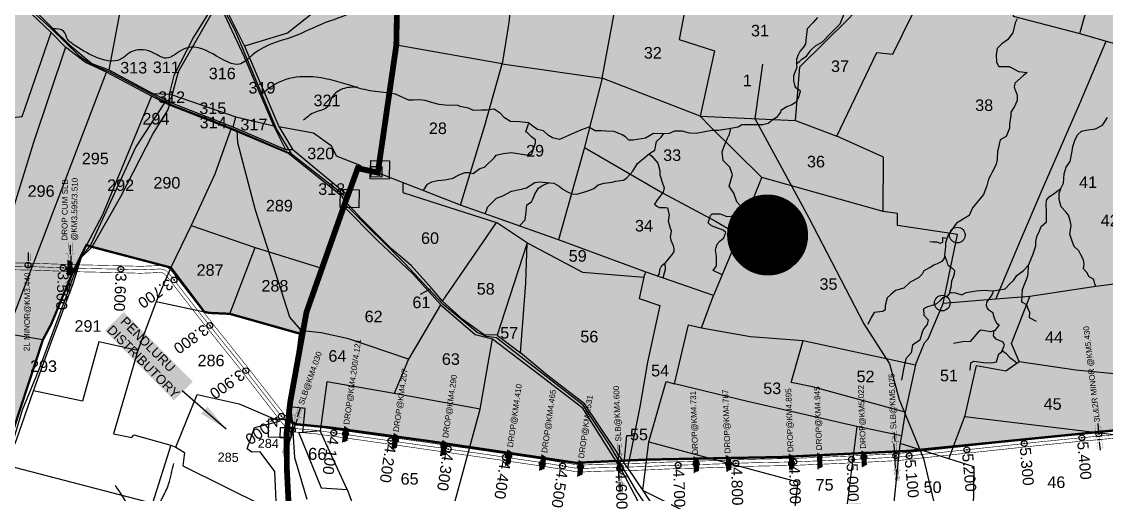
# Model space of a CAD drawing. Header units: inches. Extents: x 204181 to 273365, y 1587708 to 1600456.
# Drawn here: x 209402 to 211277, y 1596483 to 1597300 of the extents above; entities that cross this region are included whole.
import ezdxf
from ezdxf.enums import TextEntityAlignment as Align

# ---------------------------------------------------------------- set-up
doc = ezdxf.new("R2010")
doc.units = ezdxf.units.IN
doc.header["$LTSCALE"] = 15
doc.header["$MEASUREMENT"] = 0
doc.header["$PDMODE"] = 32
doc.header["$PDSIZE"] = 10
doc.linetypes.add('ACAD_ISO02W100', pattern=[15, 12, -3])
doc.linetypes.add('HIDDEN2', pattern=[0.1875, 0.125, -0.0625])
for name, color, linetype in [('BOUNDRY STONES', 240, 'Continuous'), ('CANAL1', 7, 'Continuous'), ('CSMark', 72, 'Continuous'), ('PLOT NOS', 7, 'Continuous'), ('PLOTS', 7, 'Continuous'), ('PLOTS NO', 7, 'Continuous'), ('RE REMARKS', 7, 'Continuous'), ('ROADS', 1, 'Continuous'), ('STREAMS', 4, 'Continuous'), ('STRUCTURE', 5, 'Continuous'), ('text2', 7, 'Continuous'), ('VILLAGE BOUNDRY', 5, 'Continuous'), ('WUA-16', 3, 'Continuous')]:
    doc.layers.add(name, color=color, linetype=linetype)
doc.styles.get("Standard").update_dxf_attribs({"font": 'arial.ttf'})
doc.dimstyles.get("Standard").update_dxf_attribs({"dimtxt": 0.18, "dimasz": 0.18, "dimexe": 0.18, "dimexo": 0.0625, "dimgap": 0.09, "dimtad": 0, "dimtih": 1, "dimtoh": 1, "dimdec": 4, "dimzin": 0, "dimdsep": 46, "dimtxsty": 'Standard', "dimcen": 0.09, "dimadec": 0, "dimazin": 0, "dimtfac": 1, "dimtdec": 4, "dimtofl": 0, "dimtmove": 0, "dimatfit": 3, "dimfxl": 1, "dimtolj": 1, "dimtzin": 0, "dimarcsym": 0})

# ---------------------------------------------------------------- blocks, each defined once
blk = doc.blocks.new('DROP')
h = blk.add_hatch()
h.set_pattern_fill('ANSI31', color=1, scale=10, angle=45)
h.set_pattern_definition([(90, (-324.4107, -25.7687), (-1.25, 0), [])])
h.paths.add_polyline_path([(-9.9, -4.3), (-13.8, 4.1), (13.8, 4.1), (10.2, -4.3)])
at = {"layer": 'STRUCTURE', "color": 5, "const_width": 0.49}
blk.add_lwpolyline([(-9.9, -4.3), (-13.8, 4.1), (13.8, 4.1), (10.2, -4.3), (-9.9, -4.3)], dxfattribs=at)
at = {"layer": 'STRUCTURE', "color": 5}
blk.add_circle((0, 0), 1.33, dxfattribs=at)
blk = doc.blocks.new('1INLET')
at = {"layer": 'STRUCTURE', "color": 190}
for points, const_width in [([(9.4, 10.1), (9.4, 7.3), (5.2, 4.5), (0, 4.5), (0, 4.5), (0, 4.5), (-5.2, 4.5), (-9.4, 7.3), (-9.4, 10.1)], 0.35), ([(0, -4.5), (0, 4.5)], 1.75), ([(7.3, 5.9), (22.7, 5.9)], 0.35), ([(-9.4, -10.1), (-9.4, -7.3), (-5.2, -4.5), (0, -4.5), (5.2, -4.5), (9.4, -7.3), (9.4, -10.1)], 0.35), ([(7.3, -5.9), (22.7, -5.9)], 0.35)]:
    blk.add_lwpolyline(points, dxfattribs=dict(at, const_width=const_width))
at = {"layer": 'STRUCTURE', "color": 0}
blk.add_circle((0, 0), 1.31, dxfattribs=at)
blk.add_leader([(26, 0.1), (5.6, 0)], dimstyle='Standard', override={"dimasz": 8, "dimgap": 0.09, "dimtad": 0}, dxfattribs=at)
blk = doc.blocks.new('1SLB')
at = {"layer": 'STRUCTURE'}
h = blk.add_hatch(dxfattribs=at)
h.set_pattern_fill('DOTS', color=6, scale=14, angle=320.3722, style=0)
h.set_pattern_definition([(320.372247934, (-538945.0768, -1194857.3203), (0.89503691186, 0.39489261377), [0, -0.875])])
h.paths.add_polyline_path([(-43.8, 3.5), (-43.8, -3.5), (-23.1, -3.5), (-21, -2.1), (21, -2.1), (23.1, -3.5), (43.8, -3.5), (43.8, 3.5), (23.1, 3.5), (21, 2.1), (-21, 2.1), (-23.1, 3.5)])
at = {"layer": 'STRUCTURE', "color": 6, "linetype": 'ACAD_ISO02W100', "ltscale": 0.5, "const_width": 0.35}
for points in [[(-43.8, 3.5), (-23.1, 3.5)], [(23.1, 3.5), (43.8, 3.5)], [(-43.8, -3.5), (-23.1, -3.5)], [(23.1, -3.5), (43.8, -3.5)]]:
    blk.add_lwpolyline(points, dxfattribs=at)
at = {"layer": 'STRUCTURE', "color": 6, "const_width": 0.44}
for points in [[(-25.2, 7.7), (-25.2, 4.9), (-21, 2.1), (21, 2.1), (25.2, 4.9), (25.2, 7.7)], [(-25.2, -7.7), (-25.2, -4.9), (-21, -2.1), (21, -2.1), (25.2, -4.9), (25.2, -7.7)]]:
    blk.add_lwpolyline(points, dxfattribs=at)
at = {"layer": 'STRUCTURE', "color": 6}
blk.add_lwpolyline([(-21, -2.1), (21, -2.1)], dxfattribs=at)
blk.add_lwpolyline([(-21, -2.1), (21, -2.1)], dxfattribs=at)
at = {"layer": 'STRUCTURE', "color": 0}
blk.add_circle((0, 0), 0.871, dxfattribs=at)
for points in [[(-40.8, 0), (-24.8, 0)], [(39.6, -0.2), (23.5, -0.2)]]:
    blk.add_leader(points, dimstyle='Standard', override={"dimasz": 10, "dimgap": 0.09, "dimtad": 0}, dxfattribs=at)
blk = doc.blocks.new('TTT')
at = {"layer": 'STRUCTURE', "color": 5, "insert": (209578.5, 1596795.6), "char_height": 16, "width": 166.392, "attachment_point": 1, "rotation": 314.7328, "bg_fill": 1, "box_fill_scale": 1.1, "bg_fill_color": 7, "bg_fill_true_color": 16777215, "bg_fill_transparency": 0}
blk.add_mtext('{\\C1; PENDLURU \\PDISTRIBUTORY}', dxfattribs=at)
at = {"layer": 'RE REMARKS', "color": 1}
blk.add_leader([(209755.6, 1596595.2), (209679.4, 1596661.7)], dimstyle='Standard', override={"dimasz": 50}, dxfattribs=at)

msp = doc.modelspace()

# ---------------------------------------------------------------- hatches: boundary and pattern name
at = {"layer": 'PLOTS NO'}
h = msp.add_hatch(color=2, dxfattribs=at)
h.dxf.hatch_style = 1
h.paths.add_polyline_path([(208400.2, 1597264.3), (208469.5, 1597474.9), (208606.7, 1597990.9), (208611, 1598017.2), (208658.7, 1598006.6), (208679.2, 1598001), (208719.2, 1597992.9), (208739.9, 1597987.2), (208759, 1597984), (208763.5, 1598005.1), (208797.6, 1597999.4), (208804.6, 1598007.5), (208975.7, 1597994), (208995.2, 1597985.6), (209006, 1597982.2), (209063.6, 1597947.9), (209113.2, 1597930.2), (209141.7, 1597918.9), (209170.2, 1597919.9), (209168.5, 1597910.3), (209240.9, 1597884), (209312.9, 1597863.9), (209373.3, 1597843.9), (209441.3, 1597841.5), (209467.7, 1597852.6), (209477.3, 1597875.5), (209513.1, 1597876.6), (209519.5, 1597878.1), (209680.4, 1597901.3), (209757.3, 1597914.9), (209814.3, 1597933.5), (209987.8, 1597960.6), (209991.8, 1597959.8), (210023.5, 1597957.8), (210090.7, 1597926.5), (210074, 1597723.5), (210054.5, 1597532), (210051.9, 1597384.2), (210049.7, 1597259.5), (210017.7, 1597038.7), (209983.1, 1597046.5), (209960.7, 1596978.3), (209894.4, 1596797.7), (209883.1, 1596760.4), (209761.7, 1596794.7), (209726, 1596796.3), (209717.6, 1596798.1), (209660, 1596874.6), (209523.8, 1596910.4), (209513.8, 1596913.4), (209489.2, 1596863.8), (209453.2, 1596777.1), (209438.8, 1596750.1), (209382.9, 1596579.8), (209214.5, 1596624.6), (209171.2, 1596618.2), (209172, 1596649.5), (209054.1, 1596677.7), (209056.5, 1596804.9), (209130.2, 1596776.1), (209141.2, 1596792.4), (209201, 1596780.5), (209235.1, 1596969.9), (209267.7, 1597121.5), (209249.2, 1597124.8), (209126.2, 1597141.7), (209108.2, 1597121.8), (209043.9, 1597136.4), (208975.1, 1597148.6), (208921.6, 1597143.9), (208881.5, 1597142), (208843.5, 1597140.2), (208736.4, 1597137.2), (208731.6, 1597138.8), (208662, 1597182.2), (208564.3, 1597241.5)])
at = {"layer": 'PLOTS NO', "true_color": 0x58ba48}
h = msp.add_hatch(dxfattribs=at)
h.set_pattern_fill('ANSI31', color=85)
h.set_pattern_definition([(45, (0, 0), (-0.088388347648, 0.088388347648), [])])
h.paths.add_polyline_path([(209864.9, 1596619.8), (209883.1, 1596760.4), (209983.1, 1597046.5), (210017.7, 1597038.7), (210049.7, 1597259.5), (210054.5, 1597532), (210089.7, 1597914.4), (210138.3, 1597880.8), (210262.9, 1597848.9), (210332.6, 1597768.9), (210345.5, 1597710.4), (210384, 1597644.1), (210477.2, 1597529.1), (210528, 1597465.5), (210848, 1597322.6), (210959, 1597347.6), (211062.2, 1597387.8), (211123.4, 1597376.5), (211253.6, 1597359.4), (211277, 1597407.9), (211363.8, 1597430.2), (211332.5, 1597249.9), (211315.9, 1597156.1), (211299.8, 1596846.9), (211309.3, 1596689.6), (211321.3, 1596598.1), (211311.2, 1596595.2), (211264, 1596590.4), (210937.3, 1596557.8), (210716, 1596547.1), (210482.4, 1596542.6), (210359.7, 1596537.1), (210104.9, 1596574.8), (209936.6, 1596597.9), (209877.9, 1596603.7), (209869.1, 1596607.4)])
at = {"layer": 'text2'}
h = msp.add_hatch(dxfattribs=at)
h.set_pattern_fill('ANSI31', color=5)
h.set_pattern_definition([(45, (19828.05734, -15747.62005), (-0.088388347648, 0.088388347648), [])])
edge = h.paths.add_edge_path()
edge.add_arc((210691.5, 1596931), 69.1, 0, 360)
h.paths.add_polyline_path([(210612.8, 1596900), (210770.2, 1596900), (210770.2, 1596962), (210612.8, 1596962)], flags=9)

# ---------------------------------------------------------------- linework, layer by layer
at = {"layer": 'BOUNDRY STONES'}
for points in [[(210005.5, 1597059.9), (210037.9, 1597059.1), (210037.1, 1597027.5), (210004.7, 1597028.3)], [(210006.4, 1597049.7), (210024.9, 1597049.4), (210024.7, 1597031.2), (210006.2, 1597031.4)], [(209953.1, 1597010.1), (209985.6, 1597009.3), (209984.8, 1596977.7), (209952.4, 1596978.5)], [(209829.5, 1596613), (209861.9, 1596612.2), (209861.2, 1596580.6), (209828.7, 1596581.4)], [(209849.3, 1596598.2), (209867.8, 1596597.9), (209867.5, 1596579.7), (209849.1, 1596580)]]:
    msp.add_lwpolyline(points, close=True, dxfattribs=at)
for centre in [(211019.5, 1596930.8), (210993.5, 1596813.3)]:
    msp.add_circle(centre, 13.5, dxfattribs=at)
at = {"layer": 'CANAL1', "color": 200, "const_width": 1}
for points in [[(211303.8, 1596580.8), (211216.9, 1596572.8), (211165.7, 1596567.6), (211098.6, 1596560.4), (211015, 1596551.5), (210916.1, 1596540.9), (210844.4, 1596537.2), (210736.2, 1596532.6), (210662.8, 1596531.1), (210578.7, 1596528.2), (210519.7, 1596526.5), (210482.2, 1596524.7), (210438.3, 1596523.4), (210393.6, 1596522.3), (210370.2, 1596521.1), (210356.3, 1596522.4), (210304.9, 1596530.9), (210184, 1596548.5), (210047.8, 1596567.9), (209963.1, 1596579.9), (209909.5, 1596587.3), (209875.8, 1596590.2), (209869.7, 1596590.7), (209863.4, 1596593.9), (209859, 1596597.9), (209852.5, 1596605.6), (209780.2, 1596698.6), (209706.7, 1596790.3), (209670.1, 1596837.5), (209652.7, 1596859.8), (209648.8, 1596863.8), (209645.4, 1596865.6), (209640.7, 1596866.3), (209635.4, 1596865.9), (209607.9, 1596864.8), (209562.4, 1596866.1), (209488.1, 1596867.7), (209425, 1596870.1), (209380.4, 1596871.1)], [(211302.8, 1596592.8), (211215.7, 1596584.7), (211164.4, 1596579.5), (211097.3, 1596572.3), (211013.7, 1596563.4), (210915.1, 1596552.9), (210843.8, 1596549.2), (210735.8, 1596544.6), (210662.4, 1596543.1), (210578.3, 1596540.2), (210519.3, 1596538.4), (210481.7, 1596536.7), (210438, 1596535.4), (210393.1, 1596534.3), (210370.5, 1596533.1), (210357.8, 1596534.3), (210306.8, 1596542.7), (210185.7, 1596560.4), (210049.4, 1596579.8), (209964.8, 1596591.7), (209910.9, 1596599.3), (209876.8, 1596602.1), (209873.1, 1596602.5), (209870.3, 1596603.9), (209867.7, 1596606.3), (209861.9, 1596613.2), (209789.6, 1596706), (209716.2, 1596797.7), (209679.5, 1596844.9), (209661.8, 1596867.7), (209656, 1596873.5), (209649.1, 1596877.2), (209641.1, 1596878.3), (209634.7, 1596877.9), (209607.9, 1596876.8), (209562.7, 1596878.1), (209488.4, 1596879.7), (209425.3, 1596882.1), (209380.6, 1596883)]]:
    msp.add_lwpolyline(points, dxfattribs=at)
at = {"layer": 'CANAL1', "color": 1, "linetype": 'HIDDEN2', "ltscale": 4, "const_width": 1}
msp.add_lwpolyline([(211303.3, 1596586.8), (211216.3, 1596578.7), (211165.1, 1596573.6), (211098, 1596566.3), (211014.3, 1596557.4), (210915.6, 1596546.9), (210844.1, 1596543.2), (210736, 1596538.6), (210662.6, 1596537.1), (210578.5, 1596534.2), (210519.5, 1596532.5), (210481.9, 1596530.7), (210438.2, 1596529.4), (210393.3, 1596528.3), (210370.3, 1596527.1), (210357, 1596528.3), (210305.9, 1596536.8), (210184.9, 1596554.5), (210048.6, 1596573.8), (209963.9, 1596585.8), (209910.2, 1596593.3), (209876.3, 1596596.2), (209871.4, 1596596.6), (209866.9, 1596598.9), (209863.3, 1596602.1), (209857.2, 1596609.4), (209784.9, 1596702.3), (209711.4, 1596794), (209674.8, 1596841.2), (209657.3, 1596863.7), (209652.4, 1596868.7), (209647.2, 1596871.4), (209640.9, 1596872.3), (209635, 1596871.9), (209607.9, 1596870.8), (209562.5, 1596872.1), (209488.2, 1596873.7), (209425.1, 1596876.1), (209380.5, 1596877.1)], dxfattribs=at)
at = {"layer": 'PLOT NOS'}
msp.add_lwpolyline([(210108.3, 1596837.2), (210091, 1596828.2)], dxfattribs=at)
at = {"layer": 'PLOTS'}
for points in [[(208645.4, 1598216.7), (208768.6, 1598049.3), (208804.6, 1598007.5), (208970.2, 1597801.4), (209014.7, 1597737.3), (209101.6, 1597615.9), (209111, 1597607.5), (209179.5, 1597551.3), (209207.6, 1597526.8), (209242.1, 1597500.4), (209295.4, 1597449.9), (209347.5, 1597397.9), (209396.2, 1597348.5), (209456, 1597288.2), (209456, 1597288.2), (209485.4, 1597259.5), (209523.2, 1597227.7), (209552.4, 1597216.5), (209628.6, 1597175.6), (209656.7, 1597174.5), (209663.7, 1597172.8), (209772.5, 1597135.4), (209837.9, 1597120)], [(210104.3, 1598217.1), (210043.3, 1598074.7), (209973.6, 1597931.3), (209913.9, 1597757.7), (209896.6, 1597696.8), (209882.9, 1597662.4), (209800.3, 1597463.9), (209751.6, 1597357.8), (209698.8, 1597272.9), (209664.8, 1597207), (209656.7, 1597174.5), (209657.5, 1597155.7)], [(210276.1, 1597561.1), (210263.4, 1597439.7), (210250.1, 1597355.5), (210244.4, 1597298.4), (210232.9, 1597226.7), (210049.7, 1597259.5)], [(209464.4, 1597472), (209597.5, 1597438.2), (209591.3, 1597420.9), (209552.4, 1597216.5)], [(210232.9, 1597226.7), (210405.3, 1597202.4), (210428.5, 1597325.8), (210461.3, 1597371.8), (210528, 1597465.5)], [(211231.4, 1597279.5), (211332.5, 1597249.9), (211364.3, 1597430.3)], [(211123.4, 1597376.5), (211116.2, 1597309.2), (211231.4, 1597279.5), (211253.6, 1597359.4)], [(209962.6, 1596987.3), (209956.7, 1596997.2), (209863.5, 1597071.7), (209763.5, 1597113.9), (209657.5, 1597155.7), (209626.3, 1597171), (209548.6, 1597212.6), (209512.3, 1597229.3), (209477.7, 1597255.8), (209452.9, 1597281.3), (209373, 1597357.6)], [(210428.5, 1597325.8), (210498.8, 1597347), (210553.1, 1597344.2), (210538.5, 1597268.8), (210600, 1597249.2), (210575.1, 1597136.5), (210405.3, 1597202.4), (210374.6, 1597080.5), (210329.9, 1596922.8), (210229, 1596958.6), (210160.9, 1596982.8), (210017.7, 1597038.7)], [(210739.6, 1597129.1), (210811.4, 1597101.8), (210880.6, 1597246.4), (210908, 1597243.5), (210959, 1597347.6)], [(209858.4, 1597078), (209837.9, 1597120), (209787.5, 1597238.2), (209770, 1597275.1), (209744.2, 1597330.7)], [(209748.3, 1597335.6), (209787, 1597257.6), (209846.4, 1597118.5), (209871, 1597078.5)], [(210375, 1597082.1), (210509.6, 1597003.8), (210601.4, 1596955), (210642, 1596931.2), (210681.6, 1597030.5), (210591.7, 1597119.1), (210575.1, 1597136.5), (210739.6, 1597129.1), (210747.3, 1597221.9), (210830.8, 1597304.3), (210848, 1597322.6)], [(209905.9, 1597315.3), (209861.8, 1597280.1), (209787, 1597257.6)], [(209201, 1596780.5), (209235.1, 1596969.9), (209267.7, 1597121.5), (209402.6, 1597136.1), (209452.9, 1597281.3)], [(211332.5, 1597249.9), (211315.9, 1597156.1), (211307.6, 1596996.4), (211299.8, 1596846.9), (211259.1, 1596842.2), (211144.6, 1596824.8), (211085.8, 1596820), (211128.9, 1596921.3), (211166.1, 1597009), (211231.5, 1597158.4), (211276.8, 1597266.2)], [(209477.7, 1597255.8), (209422.7, 1597090.9), (209379.6, 1596952.8), (209325.3, 1596771.4)], [(209376.1, 1596760.9), (209548.6, 1597212.6)], [(210160.9, 1596982.8), (210202.8, 1597120.5), (210232.9, 1597226.7)], [(209967, 1596998.1), (209871, 1597078.5), (209858.4, 1597078), (209767.6, 1597117.7), (209662.7, 1597158.1), (209628.6, 1597175.6)], [(209190.9, 1596133.1), (209232.6, 1596213.2), (209294.3, 1596360.8), (209342.7, 1596458.8), (209375.6, 1596533.2), (209393.3, 1596576.7), (209422.2, 1596661.5), (209453.6, 1596747.1), (209490.8, 1596847), (209505.3, 1596892.8), (209523.8, 1596910.4), (209573.2, 1596997.4), (209628.8, 1597105.4), (209654.9, 1597146.8), (209657.5, 1597155.7)], [(209626.3, 1597171), (209541.5, 1596965.9), (209513.8, 1596913.4), (209489.6, 1596867.6), (209478.4, 1596835.4), (209453.2, 1596777.1), (209438.8, 1596750.1), (209382.9, 1596579.8), (209348.7, 1596486.7), (209333.4, 1596460.1)], [(209767.6, 1597117.7), (209772.5, 1597135.4)], [(209846.4, 1597118.5), (209906.3, 1597107.7), (209936.8, 1597085.7), (209945.4, 1597068.1), (209988.3, 1597051.4)], [(209763.5, 1597113.9), (209736.1, 1597036.3), (209694.9, 1596947.6), (209660, 1596874.6), (209634.3, 1596815.8), (209602.7, 1596731)], [(211085.8, 1596820), (210995.3, 1596812.5), (211019.7, 1596932.1), (210916.3, 1596947.7), (210916.1, 1596968.4), (210891.4, 1596971.7), (210891.9, 1597065.3), (210811.4, 1597101.8)], [(208343, 1597062), (208457.6, 1597032.6), (208499.2, 1597019.1), (208506.9, 1596977.7), (208566.9, 1596950), (208637.6, 1596915.1), (208755, 1596896.3), (208769.4, 1596893.1), (208892.7, 1596872.5), (208904.5, 1596895.8), (208978.7, 1596875), (209042.1, 1596857.3), (209054.1, 1596854.2), (209201, 1596780.5), (209242.3, 1596787.8), (209278.5, 1596780), (209325.3, 1596771.4), (209376.1, 1596760.9), (209438.8, 1596750.1)], [(210061.2, 1597021.7), (210060.9, 1597004.5), (210154.2, 1596974.5), (210224.5, 1596951.9), (210278.2, 1596916), (210371.6, 1596866.8), (210477.4, 1596857.9), (210480.8, 1596867.1)], [(210891.4, 1596971.7), (210681.6, 1597030.5)], [(210129.7, 1596816.7), (210110.8, 1596838.2), (210075.5, 1596878.2), (210041.6, 1596907.3), (209989.5, 1596959.1), (209962.1, 1596989.1)], [(209958.9, 1596980.1), (210017.4, 1596921.4), (210078.1, 1596863.6), (210127.5, 1596809.1), (210186.1, 1596758.9), (210215.8, 1596751.3), (210293.8, 1596691.8), (210370.3, 1596633.5), (210438.9, 1596524.2), (210466.5, 1596471.9), (210440.2, 1596359.9), (210472.2, 1596337.5), (210454.9, 1596252.2), (210480.3, 1596254.3), (210494.3, 1596431.2), (210466.5, 1596471.9)], [(209694.9, 1596947.6), (209805.6, 1596909.6), (209917, 1596875)], [(210224, 1596757.8), (210201.4, 1596758.2), (210165.2, 1596784.2), (210129.7, 1596816.7), (210199.5, 1596918.2), (210222.9, 1596952.4)], [(210642, 1596931.2), (210597.8, 1596826.3), (210479.9, 1596867.5), (210329.9, 1596922.8)], [(209523.8, 1596910.4), (209660, 1596874.6)], [(209761.7, 1596794.7), (209805.6, 1596909.6)], [(210477.4, 1596857.9), (210469.7, 1596821), (210505.4, 1596808.8), (210483.8, 1596711.2), (210470.6, 1596633.7), (210456.1, 1596562.1), (210449.3, 1596528.5), (210374.9, 1596639), (210310.7, 1596688.6), (210264.6, 1596727.4), (210273.6, 1596847.9), (210275.7, 1596917.7), (210230.3, 1596777.5), (210224, 1596757.8), (210264.6, 1596727.4)], [(211126.3, 1596712.5), (211224.3, 1596697.9), (211309.3, 1596689.6), (211299.8, 1596846.9)], [(209634.3, 1596815.8), (209726, 1596796.3), (209761.7, 1596794.7), (209883.1, 1596760.4)], [(210449.3, 1596528.5), (210478.2, 1596485.5), (210552.8, 1596369.8), (210595.5, 1596309.5), (210708.5, 1596215.7), (210739.1, 1596190.4), (210793.8, 1596174.5), (210711.7, 1596256.5), (210678.9, 1596283.4), (210670.7, 1596341.1), (210642.9, 1596405.8), (210475.7, 1596489.3), (210486.4, 1596573.6), (210516.2, 1596677.8), (210530.7, 1596673.7), (210554.5, 1596775.6), (210577, 1596770.4), (210597.8, 1596826.3)], [(211005.1, 1596543.8), (211033.2, 1596618.7), (211052.9, 1596705.6), (211103.5, 1596696.2), (211126.3, 1596712.5), (211113.1, 1596743.6), (211144.6, 1596824.8)], [(210126.1, 1596810.5), (210070.5, 1596716.2), (209966.9, 1596751.7), (209919.7, 1596761.7), (209888.5, 1596765.3)], [(210577, 1596770.4), (210661.8, 1596755.5), (210753.2, 1596748.3), (210947.4, 1596706.7), (210962.9, 1596744.8), (210969.3, 1596751.3), (210995.3, 1596812.5)], [(209602.7, 1596731), (209535.6, 1596746), (209507.1, 1596643.9), (209422.2, 1596661.5)], [(210194.4, 1596629.6), (210215.8, 1596751.3)], [(210947.4, 1596706.7), (210929.4, 1596624.8), (210769.4, 1596668.5), (210732, 1596675.9), (210753.2, 1596748.3)], [(209602.7, 1596731), (209561, 1596587.2), (209592.3, 1596580.9), (209595.7, 1596585.3), (209659.7, 1596567.4), (209668.6, 1596564.2), (209705.2, 1596655.1), (209777.8, 1596639.3), (209847.6, 1596608.9)], [(210070.5, 1596716.2), (210046.1, 1596657.2), (209929.6, 1596677.1), (209918, 1596592.4), (209888.2, 1596589.6), (209892.2, 1596630.8), (209865.4, 1596634)], [(211309.3, 1596689.6), (211323.5, 1596581.3), (211032.5, 1596616.8)], [(210929.4, 1596624.8), (210922.8, 1596583.5), (210843, 1596600.2), (210657, 1596643.1), (210530.7, 1596673.7)], [(209964.7, 1596490.9), (209991.6, 1596418.8), (210110.9, 1596401.4), (210137.5, 1596420.5), (210194.4, 1596629.6), (210046.1, 1596657.2)], [(209828.4, 1596441.4), (209842.6, 1596457.3), (209839.4, 1596522.3), (209814.3, 1596556.1), (209799.8, 1596555.2), (209791.6, 1596561.4), (209804.5, 1596598.4), (209847.6, 1596608.9)], [(209888.2, 1596589.6), (209880.9, 1596588.9), (209920, 1596493.7), (209964.7, 1596490.9), (209918, 1596592.4)], [(210793.8, 1596174.5), (210827.9, 1596452.2), (210846.1, 1596599.6)], [(210443.4, 1596537.3), (210447.9, 1596584.5), (210460.6, 1596584.4)], [(210486.4, 1596573.6), (210743.9, 1596504.4), (210724.3, 1596341.6), (210711.7, 1596256.5)], [(210922.8, 1596583.5), (210920.3, 1596568.5), (210908, 1596452.3), (210899.9, 1596315.4), (210890.2, 1596225.5), (210883.8, 1596166.1), (210882.1, 1596150.8), (210793.8, 1596174.5)], [(209659.7, 1596567.4), (209628, 1596467.4), (209588.8, 1596376), (209681.9, 1596352.3), (209877.9, 1596286.9)], [(209668.6, 1596564.2), (209683.6, 1596555.1), (209680.6, 1596531.6), (209821, 1596462), (209828.4, 1596441.4), (209854.5, 1596405.1)], [(211047.4, 1596435.6), (211047.7, 1596457), (211048.7, 1596530.1), (211005.1, 1596543.8), (210920.6, 1596570.3)], [(209375.6, 1596533.2), (209628, 1596467.4)]]:
    msp.add_lwpolyline(points, dxfattribs=at)
at = {"layer": 'ROADS'}
for points in [[(209349.3, 1597389.3), (209412.4, 1597325), (209452.8, 1597287.8), (209501.1, 1597241.5), (209523, 1597225.9), (209551.7, 1597214.3), (209606.8, 1597185), (209646.5, 1597163.7), (209662.8, 1597155.2), (209718.6, 1597134), (209774.4, 1597111.8), (209868.7, 1597071.5), (209842.7, 1597114.6), (209770.8, 1597284.8), (209744.5, 1597334.7), (209698.3, 1597409.2), (209649.3, 1597522.2), (209606.6, 1597622.9), (209562.3, 1597742.2), (209513.7, 1597883.4), (209445.2, 1598093.4)], [(209743.3, 1597336.6), (209672.7, 1597213.3), (209660.4, 1597167.3), (209647.9, 1597157.6), (209599.2, 1597083.2), (209521.8, 1596914.4), (209509.9, 1596899.4), (209503.3, 1596891.7), (209480.5, 1596830), (209430.9, 1596696.6), (209402.9, 1596628.1), (209387.5, 1596575.9), (209356.2, 1596496.4), (209333.4, 1596448.9), (209270.9, 1596326.4), (209222.9, 1596212.8), (209185.3, 1596132.1), (209162.9, 1596087.5), (209110, 1595972.3), (209102.8, 1595955.3)], [(209888.1, 1596762.9), (209865.4, 1596789), (209806, 1596974.1), (209775.7, 1597090.6), (209774.4, 1597111.8)], [(209868.7, 1597071.5), (209964.6, 1596995.9)]]:
    msp.add_lwpolyline(points, dxfattribs=at)
at = {"layer": 'ROADS', "color": 1}
for points in [[(210682.7, 1597226.4), (210669.4, 1597132.3), (210762.1, 1596961.7), (210857.9, 1596777.2), (210902, 1596708.1), (210919.2, 1596646.4), (210961.3, 1596544.8), (211013.3, 1596322.5), (211022.5, 1596188.7), (211034.7, 1596134.6), (211024.1, 1596053.3), (211027.5, 1595964), (211008.5, 1595831.6)], [(211220.5, 1595496.9), (211204.7, 1595535.2), (211184.6, 1595598.2), (211128, 1595660.1), (211048.4, 1595767.8), (211008.5, 1595831.6), (210965, 1595878), (210881.9, 1595990), (210804.4, 1596078.8), (210720.9, 1596196.9), (210625.2, 1596280), (210585.6, 1596314.4), (210500.1, 1596437.4), (210465.2, 1596487.6), (210418.4, 1596568), (210372.7, 1596636.7), (210252.3, 1596730.3), (210223.1, 1596753), (210205.5, 1596755.5), (210189.5, 1596762.6), (210130.3, 1596811.4), (210064.1, 1596882.4), (209967.8, 1596977.9), (209960.6, 1596985)], [(209865.9, 1596638.4), (209869.8, 1596608.9), (209873.9, 1596546.3), (209895.2, 1596474.4)]]:
    msp.add_lwpolyline(points, dxfattribs=at)
at = {"layer": 'STREAMS'}
for points in [[(210740.8, 1597226.2), (210742.7, 1597228.2), (210746.4, 1597230.8), (210750.9, 1597235), (210758.6, 1597240.2), (210763.1, 1597246.3), (210766.9, 1597251.3), (210774.5, 1597258.1), (210786.7, 1597265.1), (210800.1, 1597279.2), (210817, 1597296.2), (210823.7, 1597313.3), (210834.8, 1597317.8), (210842.6, 1597331.2), (210843.2, 1597333)], [(210777.9, 1597307), (210770, 1597297.8), (210759.8, 1597287.6), (210758, 1597272.3), (210757, 1597261.7), (210753.8, 1597255.6), (210747.3, 1597248.2), (210744.3, 1597242.5), (210741.6, 1597235), (210741.3, 1597230.7), (210741.6, 1597223.8), (210741.8, 1597220.8), (210738.9, 1597213.5), (210736.2, 1597206.1), (210736.5, 1597197.6), (210737.8, 1597190.8), (210739.1, 1597186.8), (210747.5, 1597181.3), (210747.7, 1597178.8), (210744.8, 1597169.5), (210740.9, 1597160.7), (210733.5, 1597156), (210724.6, 1597152.4), (210714.6, 1597146), (210714, 1597143.1), (210706.9, 1597134.3), (210700.9, 1597130.5), (210692.3, 1597123.6), (210683.1, 1597121.3), (210667.3, 1597121.2), (210646.9, 1597121.4), (210640.6, 1597117.4), (210624.5, 1597114.5), (210606.6, 1597111.4), (210595, 1597111.7), (210580.1, 1597109), (210567.8, 1597106.6), (210556.7, 1597107), (210544.1, 1597110.7), (210530.3, 1597110.3), (210521.3, 1597106.3), (210505.7, 1597105.7), (210494.4, 1597106.3), (210480.4, 1597098.6), (210459.4, 1597094.9), (210451.9, 1597095), (210445.6, 1597101), (210440.1, 1597104.1), (210426, 1597110.2), (210411.6, 1597110.8), (210404.1, 1597110.9), (210393.6, 1597111.1), (210382.6, 1597117.2), (210369.9, 1597112.8), (210353.8, 1597105.7), (210347.1, 1597103.1), (210331.5, 1597096.4), (210319.7, 1597098.9), (210312.6, 1597102.8), (210304.1, 1597111), (210293.6, 1597113.5), (210286, 1597118.8), (210278.2, 1597125.2), (210262.8, 1597126.8), (210246.9, 1597127.5), (210236.6, 1597133.4), (210229, 1597141.4), (210218.6, 1597148.4), (210206.5, 1597146.8), (210197.2, 1597146.8), (210182.9, 1597146.4), (210174.5, 1597150.1), (210160.1, 1597153.1), (210156.4, 1597154.7), (210133.3, 1597155.2), (210124, 1597156.6), (210112.8, 1597159.3), (210099.6, 1597163.6), (210090.5, 1597164.8), (210079.6, 1597163.9), (210071.5, 1597164.1), (210062.1, 1597168.1), (210048.5, 1597174.5), (210036.3, 1597176.2)], [(211122.9, 1597304.7), (211119.7, 1597297.9), (211115.2, 1597280.7), (211106.1, 1597268.3), (211096.6, 1597261.4), (211088.2, 1597253.2), (211086.9, 1597242.5), (211087.3, 1597229.7), (211091.2, 1597222.5), (211109, 1597222.2), (211114.7, 1597219.7), (211125.5, 1597213.8), (211140.1, 1597212), (211133.9, 1597206.9), (211118.9, 1597193.8), (211117.5, 1597186.8), (211122.8, 1597172.8), (211122.9, 1597163.7), (211118.3, 1597153.2), (211112, 1597143.2), (211112, 1597137.3), (211109.5, 1597123.6), (211109.6, 1597115.7), (211103.8, 1597101.1), (211093.8, 1597095.5), (211092, 1597088.3), (211089.3, 1597077.3), (211089.2, 1597076.3), (211088.3, 1597061.6), (211087.5, 1597055.7), (211085.5, 1597050.5), (211079.7, 1597039.5), (211076.6, 1597033.8), (211073.6, 1597027.4), (211070.6, 1597015.8), (211064.5, 1597001.3), (211045.5, 1596977.7), (211039.7, 1596964.8), (211018.1, 1596951.7), (211008.3, 1596937.6), (211004.5, 1596931.7), (211001.2, 1596924.4), (210999.1, 1596916.9), (210999, 1596911.4), (210997.9, 1596900.3), (210996.6, 1596890.7), (210993, 1596884.9), (210984.9, 1596880.9), (210978.9, 1596878.6), (210972.7, 1596874.8), (210961.9, 1596869.1), (210958.5, 1596863.2), (210952.5, 1596856.8), (210938, 1596849.4), (210926.8, 1596839.3), (210912.5, 1596835.2), (210904, 1596827.8), (210898.2, 1596822.6), (210894.8, 1596809), (210894.5, 1596801.4), (210890.6, 1596798.9), (210875.6, 1596796.7), (210870.7, 1596788.5), (210864.8, 1596776.5)], [(211005.9, 1596831.3), (211010.8, 1596831.4), (211016.5, 1596830.9), (211027.5, 1596827.6), (211034.8, 1596831.4), (211051.8, 1596834.5), (211066, 1596835.4), (211080.4, 1596834.6), (211095.1, 1596836.7), (211102.4, 1596837.9), (211110.8, 1596847.1), (211116.6, 1596852.2), (211122.6, 1596861.2), (211134.2, 1596869.8), (211142.6, 1596878.7), (211149.9, 1596896.8), (211155.1, 1596912), (211155.4, 1596919.6), (211157.4, 1596930.4), (211161, 1596936.5), (211164.7, 1596945.9), (211173.8, 1596954), (211173.5, 1596974.1), (211173.3, 1596981.8), (211173.8, 1596991.1), (211178.5, 1596997.2), (211189.1, 1597004.5), (211198.5, 1597011.2), (211202.8, 1597020.4), (211204.5, 1597036.8), (211207.8, 1597048.3), (211214.5, 1597058.3), (211218.1, 1597075.9), (211219, 1597084.3), (211223.5, 1597096.1), (211227.7, 1597104.5), (211233.9, 1597110.5), (211241.6, 1597112.1), (211258.1, 1597114.8), (211270.7, 1597121), (211275, 1597127.6), (211279.1, 1597133.9)], [(210096.8, 1597007.8), (210101.3, 1597015.2), (210103.7, 1597019.1), (210111.1, 1597022.9), (210120.7, 1597025.1), (210133.3, 1597026.1), (210147.7, 1597029.2), (210151.4, 1597031.8), (210160.8, 1597036.3), (210168.6, 1597039.2), (210175.7, 1597039.2), (210182.3, 1597037.6), (210194.1, 1597046.1), (210201.9, 1597048.3), (210207.7, 1597053.9), (210214.3, 1597059.7), (210219.3, 1597064.8), (210222.4, 1597068.8), (210234.5, 1597072.1), (210248.8, 1597073.8), (210277.9, 1597069), (210284.1, 1597071.5), (210290.5, 1597090.3), (210290.2, 1597095.7), (210283.5, 1597100.8), (210277.2, 1597107.3), (210273.4, 1597109.3), (210275.1, 1597114.7), (210278.2, 1597123), (210279.8, 1597125)], [(210612.8, 1596861.9), (210597.5, 1596869.5), (210603.1, 1596877.9), (210603.1, 1596887.8), (210603.2, 1596894.1), (210601.3, 1596904.9), (210602.6, 1596909.3), (210604.5, 1596915.3), (210608.8, 1596920.1), (210615.6, 1596925.9), (210619.2, 1596935.4), (210614.8, 1596939.5), (210603.5, 1596943.5), (210594.4, 1596947.1), (210588.8, 1596952), (210592.8, 1596964.5), (210595.5, 1596967.3), (210609.7, 1596967.3), (210620.8, 1596962.9), (210628.9, 1596963.3), (210651.5, 1596973.1), (210638.6, 1596988.5), (210633.3, 1597003.2), (210625.2, 1597015.5), (210630.8, 1597034.8), (210626.5, 1597048.3), (210614.5, 1597059.6), (210613.1, 1597074.9), (210616.3, 1597084.8), (210622.4, 1597098.5), (210625.9, 1597105.1), (210628.1, 1597115.2)], [(210202.7, 1596967.8), (210205.7, 1596972.9), (210207.4, 1596979.1), (210216.3, 1596988.5), (210223.1, 1596994.4), (210233.8, 1596998.7), (210241.5, 1597003), (210248.7, 1597006.5), (210259.6, 1597009.2), (210266.1, 1597010.5), (210274.7, 1597012.5), (210289, 1597021.8), (210296.7, 1597022.7), (210321.9, 1597020.6), (210331.1, 1597015.2), (210337.7, 1597010.3), (210345.7, 1597005.8), (210353.3, 1597002), (210361.5, 1597001.6), (210375.3, 1597005.7), (210384.3, 1597008.4), (210391.4, 1597011.6), (210398.4, 1597017.5), (210409.1, 1597020.4), (210422.8, 1597022.4), (210428.5, 1597023.8), (210442.6, 1597026), (210448.1, 1597029.8), (210458.8, 1597041.3), (210466.8, 1597054.8), (210487.1, 1597071.8), (210496.4, 1597077.7), (210499.5, 1597092.7), (210507.8, 1597100.4), (210511.9, 1597106.4)], [(210486.1, 1597071.2), (210491.5, 1597067.3), (210501.7, 1597055.1), (210505, 1597042.8), (210505.3, 1597035.2), (210509.7, 1597020.7), (210513, 1597012.4), (210511.2, 1597004.8), (210501.2, 1596992.6), (210495.9, 1596984.4), (210499.8, 1596980.8), (210504, 1596978.7), (210514.4, 1596978.3), (210518.3, 1596977.9), (210521.5, 1596965.4), (210519.7, 1596955.2), (210523.2, 1596942.9), (210524.9, 1596939), (210524, 1596933.8), (210522.9, 1596927.8), (210524.5, 1596922), (210528.4, 1596913.1), (210529.3, 1596907), (210529.2, 1596902.2), (210526.5, 1596897.9), (210514, 1596882), (210514.5, 1596871.4), (210512.8, 1596864.8), (210510.4, 1596856.4)], [(210262.7, 1596946.6), (210272.5, 1596957.1), (210273.5, 1596966), (210275.3, 1596983.3), (210283.1, 1596988.6), (210285.8, 1596993), (210289.7, 1597003), (210292.8, 1597007.2), (210295.5, 1597011.8), (210301, 1597016), (210307.1, 1597019.1), (210315, 1597021.6)], [(211259, 1596841.8), (211257.1, 1596846.4), (211256.3, 1596851.3), (211254.7, 1596854.4), (211247.6, 1596858.7), (211243.5, 1596866.2), (211237.8, 1596872.5), (211238.6, 1596879.7), (211237.8, 1596888.1), (211233.3, 1596896.8), (211229.8, 1596903.5), (211221.6, 1596911.2), (211217.2, 1596922.2), (211214.2, 1596932.7), (211216.6, 1596947.2), (211214.7, 1596956), (211211.9, 1596965), (211207.1, 1596971.1), (211199, 1596979.7), (211195.8, 1596992.3), (211195.8, 1597002.6), (211198.5, 1597011.1)], [(210971.8, 1596919.9), (210977.2, 1596919.4), (210983.5, 1596919.3), (210988.1, 1596917.2), (210990.7, 1596916.8), (210994.6, 1596918.8), (210994.6, 1596926.8), (211001.6, 1596925.4)], [(210997.6, 1596895.3), (211001, 1596886.9), (211001.7, 1596882.1), (211003.7, 1596879.1), (211010.1, 1596874), (211014.9, 1596869.5), (211014.2, 1596863.3), (211012.5, 1596858), (211009.4, 1596851.2), (211008.6, 1596846), (211008.5, 1596840.2), (211006.2, 1596832.6), (211005.2, 1596829.1), (211001.1, 1596824.9), (210994.1, 1596822.1), (210989.6, 1596817.7), (210983.4, 1596812), (210976.1, 1596808.8), (210967.7, 1596806.7), (210960.8, 1596803.1), (210961.8, 1596792.1), (210969.3, 1596784.2), (210967.1, 1596776.1), (210961.8, 1596769.6), (210958.7, 1596763.1), (210954.6, 1596749.2), (210942, 1596740.5), (210939.6, 1596727.4), (210930.4, 1596716.9), (210926.6, 1596699.2), (210922.8, 1596680.1)], [(210501.2, 1596859.7), (210504.5, 1596863.9), (210505.4, 1596871.5), (210508.5, 1596878.1), (210514, 1596882.2)], [(211156.2, 1596781.2), (211144.4, 1596787.6), (211145.1, 1596796.9), (211142, 1596803.1), (211139.4, 1596810.4), (211131.1, 1596814.9), (211131.7, 1596826.4), (211132, 1596836.6), (211136.2, 1596847), (211139.1, 1596854.3), (211140.9, 1596858.7), (211142.1, 1596864.3), (211142.3, 1596877.9)], [(211081.7, 1596835.2), (211080.1, 1596829.7), (211075.5, 1596822.2), (211070.2, 1596814.7), (211069.6, 1596808.8), (211070.9, 1596804.7), (211072.3, 1596802.5), (211077.2, 1596799.3), (211080.8, 1596796.9), (211081.3, 1596792.8), (211083.7, 1596785.9), (211087.3, 1596778.7), (211092, 1596775.4), (211084.1, 1596765.6), (211077.5, 1596763.5), (211060.3, 1596766.7), (211055.3, 1596763.2), (211042, 1596747.1), (211028.3, 1596746.4), (211013.1, 1596743.4)], [(211042, 1596697.2), (211042.8, 1596710.1), (211048.3, 1596712.9), (211064.9, 1596710.7), (211078.4, 1596710), (211087.5, 1596711.9), (211091.3, 1596725.7), (211096.1, 1596728.6), (211101, 1596740.7), (211098.8, 1596745.7), (211086.9, 1596750.7), (211081.9, 1596756.5), (211083.2, 1596766.3)], [(211096.9, 1596731.9), (211098.2, 1596730.1), (211103.6, 1596726.5), (211110.3, 1596719), (211116.9, 1596714.5), (211122.5, 1596709.9)]]:
    msp.add_lwpolyline(points, dxfattribs=at)
for points, knots in [([(210051.4, 1597355.2), (210040.2, 1597353.5), (210014.6, 1597347.9), (209980.4, 1597314.1), (209925.1, 1597300.1), (209868.1, 1597269.1), (209813.7, 1597258.8), (209776.4, 1597215.1), (209733, 1597246.7), (209686.5, 1597264.2), (209654.2, 1597228), (209624.6, 1597252.3), (209592.6, 1597253.1), (209568.5, 1597226), (209526.7, 1597237.8), (209499.7, 1597254.6), (209479.5, 1597268.8), (209476.4, 1597287.5), (209463, 1597287.4), (209455.7, 1597287.3)], [1.616927, 1.616927, 1.616927, 1.616927, 5.870629, 11.630331, 19.239153, 27.325817, 36.392638, 40.124602, 46.710304, 53.123163, 57.580739, 61.195984, 65.761552, 68.42161, 74.113644, 79.644023, 81.347153, 83.325053, 85.770286, 85.770286, 85.770286, 85.770286]), ([(210037.7, 1597176.7), (210024.6, 1597177.5), (210000.5, 1597179.7), (209966.8, 1597190.8), (209932.7, 1597200.9), (209892.4, 1597207), (209851.2, 1597200.7), (209829.8, 1597184.6), (209821.6, 1597178.3)], [1.82267, 1.82267, 1.82267, 1.82267, 6.80488, 11.105307, 15.397061, 20.425521, 26.695634, 30.614146, 30.614146, 30.614146, 30.614146])]:
    msp.add_open_spline(points, degree=3, knots=knots, dxfattribs=at)
for points in [[(209982.7, 1597186.7), (209956.7, 1597183.5), (209936.2, 1597164.6), (209931.6, 1597153.5), (209910, 1597143.6), (209889.4, 1597129.4)], [(209599.9, 1596088.7), (209610.5, 1596138.9), (209599.7, 1596204), (209599.3, 1596227.8), (209583.2, 1596255.4), (209563.5, 1596322.5), (209559.7, 1596370.6), (209605.5, 1596399.2), (209624.6, 1596433.4), (209646, 1596477.9), (209656, 1596499.9), (209660.9, 1596518.6), (209664.8, 1596535.8)], [(209615, 1596402.4), (209599.6, 1596442.4), (209588.2, 1596461), (209564.3, 1596497.7)], [(209855.1, 1595881), (209823.4, 1595876.2), (209802.3, 1595865.1), (209766.3, 1595852.7), (209724.2, 1595832.9), (209666.4, 1595842.3), (209610.8, 1595848.4), (209578.7, 1595848.1), (209541.5, 1595869.5), (209482.8, 1595942.7), (209424.4, 1595957.4), (209361.4, 1595955.1), (209313.3, 1595967.4), (209238.2, 1595965.1), (209178.6, 1595967.4), (209126, 1595967.3), (209067.4, 1595939.1), (208998.2, 1595922.7), (208959.6, 1595906.2), (208911.2, 1595907.7), (208857.1, 1595915.3), (208787.2, 1595904), (208723.9, 1595919.2), (208637.3, 1595918.8), (208581.7, 1595937.9), (208517.9, 1595958.6), (208465.8, 1595990.3), (208396.6, 1596023.8), (208307.9, 1596073.8), (208235.3, 1596150), (208145.1, 1596220.7), (208089.5, 1596267.2), (208046.5, 1596338.7), (207990, 1596392.5), (207933.2, 1596427.1), (207880.2, 1596451.4), (207823.2, 1596459.9), (207791.4, 1596466), (207736.3, 1596476.7), (207670.8, 1596480.5), (207630.6, 1596488.6), (207585.9, 1596490.1)]]:
    msp.add_spline(points, degree=3, dxfattribs=at)
at = {"layer": 'text2', "color": 2, "linetype": 'Continuous'}
for p in [(209413, 1596879, 107), (209485, 1596871, 108), (209870, 1596594, 109), (209962, 1596587, 110), (211264, 1596587, 123), (210048, 1596577, 111), (210132, 1596566, 112), (210244, 1596549, 113), (210913, 1596549, 122), (210302, 1596535, 114), (210368, 1596530, 115), (210568, 1596535, 117), (210624, 1596536, 118), (210733, 1596536, 119), (210858, 1596547, 121), (210436, 1596527, 116)]:
    msp.add_point(p, dxfattribs=at)
at = {"layer": 'text2', "color": 3, "linetype": 'Continuous'}
for p in [(209473.5, 1596874.3), (209573.4, 1596871.8), (209665.4, 1596853.2), (209727.1, 1596774.5), (209789.5, 1596696.4), (209850.9, 1596617.5), (209941.4, 1596588.9), (210040.4, 1596575), (211135.3, 1596570.3), (211234.7, 1596580.4), (210139.4, 1596560.9), (210936.4, 1596549.1), (211035.8, 1596559.7), (210238.4, 1596546.6), (210337.2, 1596531.6), (210436.8, 1596529.4), (210536.8, 1596533), (210636.7, 1596536.2), (210736.7, 1596538.6), (210836.6, 1596542.9)]:
    msp.add_point(p, dxfattribs=at)
at = {"layer": 'VILLAGE BOUNDRY', "color": 5, "linetype": 'HIDDEN2', "ltscale": 20}
msp.add_lwpolyline([(209866.6, 1596401.6, 7, 7, 0), (209860.3, 1596529.8, 7, 7, 0), (209860, 1596588.8, 7, 7, 0), (209866.5, 1596643.6, 7, 7, 0), (209894.4, 1596797.7, 7, 7, 0), (209960.7, 1596985.3, 7, 7, 0), (209983.1, 1597046.5, 7, 7, 0), (210017.7, 1597038.7, 7, 7, 0), (210049.7, 1597259.5, 7, 7, 0), (210054.6, 1597536.8, 7, 7, 0), (210073.5, 1597718.1, 7, 7, 0), (210091.9, 1597940.7, 7, 7, 0), (210070.6, 1597957.6, 7, 7, 0), (210089.8, 1598233.6, 7, 7, 0), (209960.2, 1598221, 7, 7, 0), (209863.7, 1598216.6, 7, 7, 0), (209789, 1598200.3, 7, 7, 0), (209718.7, 1598178.3, 7, 7, 0), (209607.1, 1598128.5, 7, 7, 0), (209504.6, 1598081.4, 7, 7, 0), (209457.4, 1598079, 7, 7, 0), (209443.8, 1598078.9, 7, 7, 0), (209394.6, 1598082.7, 7, 7, 0)], format="xyseb", dxfattribs=at)
at = {"layer": 'VILLAGE BOUNDRY', "linetype": 'HIDDEN2', "ltscale": 20, "const_width": 7}
msp.add_lwpolyline([(209866.6, 1596401.6), (209860.3, 1596529.8), (209860, 1596588.8), (209866.5, 1596643.6), (209894.4, 1596797.7), (209960.7, 1596985.3), (209983.1, 1597046.5), (210017.7, 1597038.7), (210049.7, 1597259.5), (210054.6, 1597536.8), (210073.5, 1597718.1), (210091.9, 1597940.7), (210070.6, 1597957.6), (210089.8, 1598233.6)], dxfattribs=at)
msp.add_lwpolyline([(209866.6, 1596401.6), (209860.3, 1596529.8), (209860, 1596588.8), (209866.5, 1596643.6), (209894.4, 1596797.7), (209960.7, 1596985.3), (209983.1, 1597046.5), (210017.7, 1597038.7), (210049.7, 1597259.5), (210054.6, 1597536.8), (210073.5, 1597718.1), (210091.9, 1597940.7), (210070.6, 1597957.6), (210089.8, 1598233.6)], dxfattribs=at)
at = {"layer": 'VILLAGE BOUNDRY', "color": 5, "linetype": 'HIDDEN2', "ltscale": 20, "const_width": 10}
msp.add_lwpolyline([(209866.6, 1596401.6), (209860.3, 1596529.8), (209860, 1596588.8), (209866.5, 1596643.6), (209894.4, 1596797.7), (209960.7, 1596985.3), (209983.1, 1597046.5), (210017.7, 1597038.7), (210049.7, 1597259.5), (210054.6, 1597536.8)], dxfattribs=at)
at = {"layer": 'WUA-16', "color": 17, "const_width": 4}
for points in [[(209864.9, 1596619.8), (209883.1, 1596760.4), (209983.1, 1597046.5), (210017.7, 1597038.7), (210049.7, 1597259.5), (210054.5, 1597532), (210089.7, 1597914.4), (210138.3, 1597880.8), (210262.9, 1597848.9), (210332.6, 1597768.9), (210345.5, 1597710.4), (210384, 1597644.1), (210477.2, 1597529.1), (210528, 1597465.5), (210848, 1597322.6), (210959, 1597347.6), (211062.2, 1597387.8), (211123.4, 1597376.5), (211253.6, 1597359.4), (211277, 1597407.9), (211363.8, 1597430.2)], [(210051.9, 1597384.2), (210049.7, 1597259.5), (210017.7, 1597038.7), (209983.1, 1597046.5), (209960.7, 1596978.3), (209894.4, 1596797.7), (209883.1, 1596760.4), (209761.7, 1596794.7), (209726, 1596796.3), (209717.6, 1596798.1), (209660, 1596874.6), (209523.8, 1596910.4), (209513.8, 1596913.4), (209489.2, 1596863.8), (209453.2, 1596777.1), (209438.8, 1596750.1), (209382.9, 1596579.8)], [(211311.2, 1596595.2), (211264, 1596590.4), (210937.3, 1596557.8), (210716, 1596547.1), (210482.4, 1596542.6), (210359.7, 1596537.1), (210104.9, 1596574.8), (209936.6, 1596597.9), (209877.9, 1596603.7), (209869.1, 1596607.4), (209864.9, 1596619.8)]]:
    msp.add_lwpolyline(points, dxfattribs=at)

# ---------------------------------------------------------------- block references
at = {"layer": 'text2', "color": 3, "linetype": 'Continuous'}
for name, p, rotation in [('1SLB', (209485.1, 1596873.8), 88.94506318124452), ('DROP', (209485.1, 1596873.8), 88.29198799445821), ('1SLB', (209870, 1596594, 109), 70.59272104680244), ('DROP', (209961.9, 1596586), 82.39111366759111), ('1SLB', (210913, 1596549, 122), 273.7695669090824), ('DROP', (210047.4, 1596574), 81.6234262145038), ('DROP', (210131.5, 1596562.1), 81.8162133867866), ('1SLB', (210436, 1596527, 116), 271.4848171798629), ('DROP', (210243.8, 1596545.8), 81.27213927676661), ('DROP', (210732.8, 1596538.5), 92.00173963223043), ('DROP', (210781.6, 1596540.4), 92.00173963223043), ('DROP', (210858.2, 1596544), 92.37879768410528), ('DROP', (210302.7, 1596537.2), 80.81851576401505), ('DROP', (210367.8, 1596527.3), 85.08556394685965), ('DROP', (210568, 1596533.9), 91.35973961881942), ('DROP', (210624, 1596536, 118), 91.92266087854293)]:
    msp.add_blockref(name, p, dxfattribs=dict(at, rotation=rotation))
for p, xscale, yscale, zscale, rotation in [((209413.1, 1596882.4), 0.7, 0.7, 0.7, 89.97539182334378), ((211264, 1596587, 123), 0.7, 0.7, 0.7, 95.42348020349756), ((211264.9, 1596577.2), 0.7000000000000002, 0.7000000000000002, 0.7000000000000002, 275.8107042348028)]:
    msp.add_blockref('1INLET', p, dxfattribs=dict(at, xscale=xscale, yscale=yscale, zscale=zscale, rotation=rotation))
at = {"layer": 'text2'}
msp.add_blockref('TTT', (0, 0), dxfattribs=at)
at = {"layer": 'text2', "rotation": 48.72944623887801}
msp.add_blockref('TTT', (1272632.8, 385667.1), dxfattribs=at)

# ---------------------------------------------------------------- texts
at = {"layer": 'CSMark', "color": 1}
for s, rotation, p in [('3.500', 267.1387, (209474.1, 1596867.7)), ('3.600', 267.1387, (209574, 1596865.2)), ('3.700', 215.1823, (209660.6, 1596848.7)), ('3.800', 215.1823, (209722.3, 1596770)), ('3.900', 215.1823, (209784.7, 1596691.9)), ('4.000', 215.1823, (209846.1, 1596613)), ('4.100', 261.3619, (209941.3, 1596582.4)), ('5.400', 275.1751, (211236.2, 1596574)), ('4.200', 261.3619, (210040.3, 1596568.4)), ('4.300', 261.3619, (210139.3, 1596554.4)), ('5.300', 275.1751, (211136.8, 1596563.9)), ('4.400', 261.3619, (210238.3, 1596540.1)), ('5.000', 271.7592, (210837.7, 1596536.4)), ('5.100', 275.1751, (210937.9, 1596542.7)), ('5.200', 275.1751, (211037.3, 1596553.3)), ('4.500', 261.3619, (210337.2, 1596525)), ('4.600', 271.7592, (210438, 1596522.9)), ('4.700', 271.7592, (210537.9, 1596526.5)), ('4.800', 271.7592, (210637.8, 1596529.7)), ('4.900', 271.7592, (210737.8, 1596532.1))]:
    msp.add_text(s, height=19, rotation=rotation, dxfattribs=at).set_placement(p, align=Align.MIDDLE_LEFT)
at = {"layer": 'PLOT NOS'}
for s, p in [('31', (210662.8, 1597274.4)), ('32', (210477.6, 1597236)), ('37', (210801.2, 1597212.8)), ('1', (210648.7, 1597188.3)), ('38', (211050.4, 1597145.4)), ('28', (210106, 1597105.5)), ('29', (210274, 1597066.7)), ('33', (210511, 1597059)), ('36', (210759.6, 1597047.9)), ('41', (211230, 1597012.2)), ('42', (211267.4, 1596946.2)), ('34', (210462.3, 1596937)), ('60', (210092.4, 1596915.6)), ('59', (210347.7, 1596884.8)), ('35', (210781.3, 1596836.2)), ('58', (210188.7, 1596827.9)), ('61', (210077.5, 1596804.5)), ('62', (209994.9, 1596780.1)), ('57', (210229.3, 1596751.9)), ('56', (210367.8, 1596745.3)), ('44', (211171.2, 1596744.2)), ('64', (209932.3, 1596711.8)), ('63', (210128.4, 1596706.4)), ('54', (210490.2, 1596686.5)), ('52', (210845.3, 1596676.4)), ('51', (210989.5, 1596678)), ('53', (210684, 1596655.9)), ('45', (211168.8, 1596628.8)), ('55', (210453.6, 1596576)), ('65', (210057.1, 1596499.3)), ('75', (210774.5, 1596489.1)), ('50', (210961.2, 1596484.9)), ('46', (211175.1, 1596493.5))]:
    msp.add_text(s, height=20, dxfattribs=at).set_placement(p)
for s, p in [('313', (209595.7, 1597220.3)), ('311', (209652, 1597220.9)), ('316', (209748.7, 1597210.3)), ('319', (209817.4, 1597185.6)), ('312', (209661.2, 1597169.3)), ('321', (209929.9, 1597163.7)), ('315', (209732.4, 1597150.2)), ('294', (209634.1, 1597132)), ('314', (209733, 1597125.5)), ('317', (209803.4, 1597121.9)), ('320', (209919, 1597072)), ('295', (209529.3, 1597063.3)), ('292', (209573.1, 1597017.1)), ('290', (209653, 1597021.3)), ('296', (209435.6, 1597007)), ('318', (209937.9, 1597010.4)), ('289', (209847.5, 1596981.7)), ('287', (209727.7, 1596870.4)), ('288', (209839.8, 1596843.1)), ('291', (209516.6, 1596773.6)), ('286', (209729.4, 1596714)), ('293', (209439.8, 1596704.1))]:
    msp.add_text(s, height=20, dxfattribs=at).set_placement(p, align=Align.MIDDLE_CENTER)
at = {"layer": 'PLOTS NO', "color": 1}
msp.add_text('TC3', height=40, dxfattribs=at).set_placement((210691.5, 1596931), align=Align.MIDDLE_CENTER)
at = {"layer": 'PLOTS NO'}
for s, p in [('284', (209828.4, 1596570.6)), ('285', (209759, 1596546.7))]:
    msp.add_text(s, height=15.65, rotation=358.5977, dxfattribs=at).set_placement(p, align=Align.MIDDLE_CENTER)
msp.add_text('66', height=20.63, rotation=359.1609, dxfattribs=at).set_placement((209896.9, 1596542.4))
at = {"layer": 'STRUCTURE', "color": 5, "char_height": 10, "attachment_point": 1, "bg_fill": 1, "box_fill_scale": 1.1, "bg_fill_color": 7, "bg_fill_true_color": 16777215, "bg_fill_transparency": 0}
for s, insert, width, rotation in [('DROP CUM SLB @KM3.595/3.510', (209471, 1596921.2), 108.367, 89.4547), ('2L MINOR@KM3.440', (209405.6, 1596730.1), 135.509, 89.4547), ('3L&2R MINOR @KM5.430', (211256.2, 1596606.8), 166.567, 96.5876), ('DROP@KM4.200/4.121', (209958.2, 1596603.9), 146.833, 81.9693), ('SLB@KM4.030', (209880, 1596639.6), 95.932, 70.6905), ('DROP@KM4.207', (210044, 1596591.3), 109.998, 81.9029), ('DROP@KM4.290', (210129.3, 1596580.9), 109.889, 81.9029), ('SLB@KM4.600', (210428.6, 1596573.6), 109.998, 92.3322), ('SLB@KM5.075', (210904.1, 1596594.9), 96.041, 91.993), ('DROP@KM4.410', (210241.3, 1596564.7), 109.998, 81.9029), ('DROP@KM4.465', (210300.4, 1596555), 109.998, 81.9029), ('DROP@KM4.895', (210726.2, 1596555.3), 109.998, 91.993), ('DROP@KM4.945', (210775.7, 1596558.6, 122), 109.998, 91.993), ('DROP@KM5.022', (210851.5, 1596561.2), 109.998, 91.993), ('DROP@KM4.531', (210364.1, 1596545.6), 109.998, 81.9029), ('DROP@KM4.731', (210561.4, 1596550.8), 109.998, 91.993), ('DROP@KM4.787', (210617.2, 1596553.1), 109.998, 91.993)]:
    msp.add_mtext(s, dxfattribs=dict(at, insert=insert, width=width, rotation=rotation))

doc.saveas('drawing.dxf')
